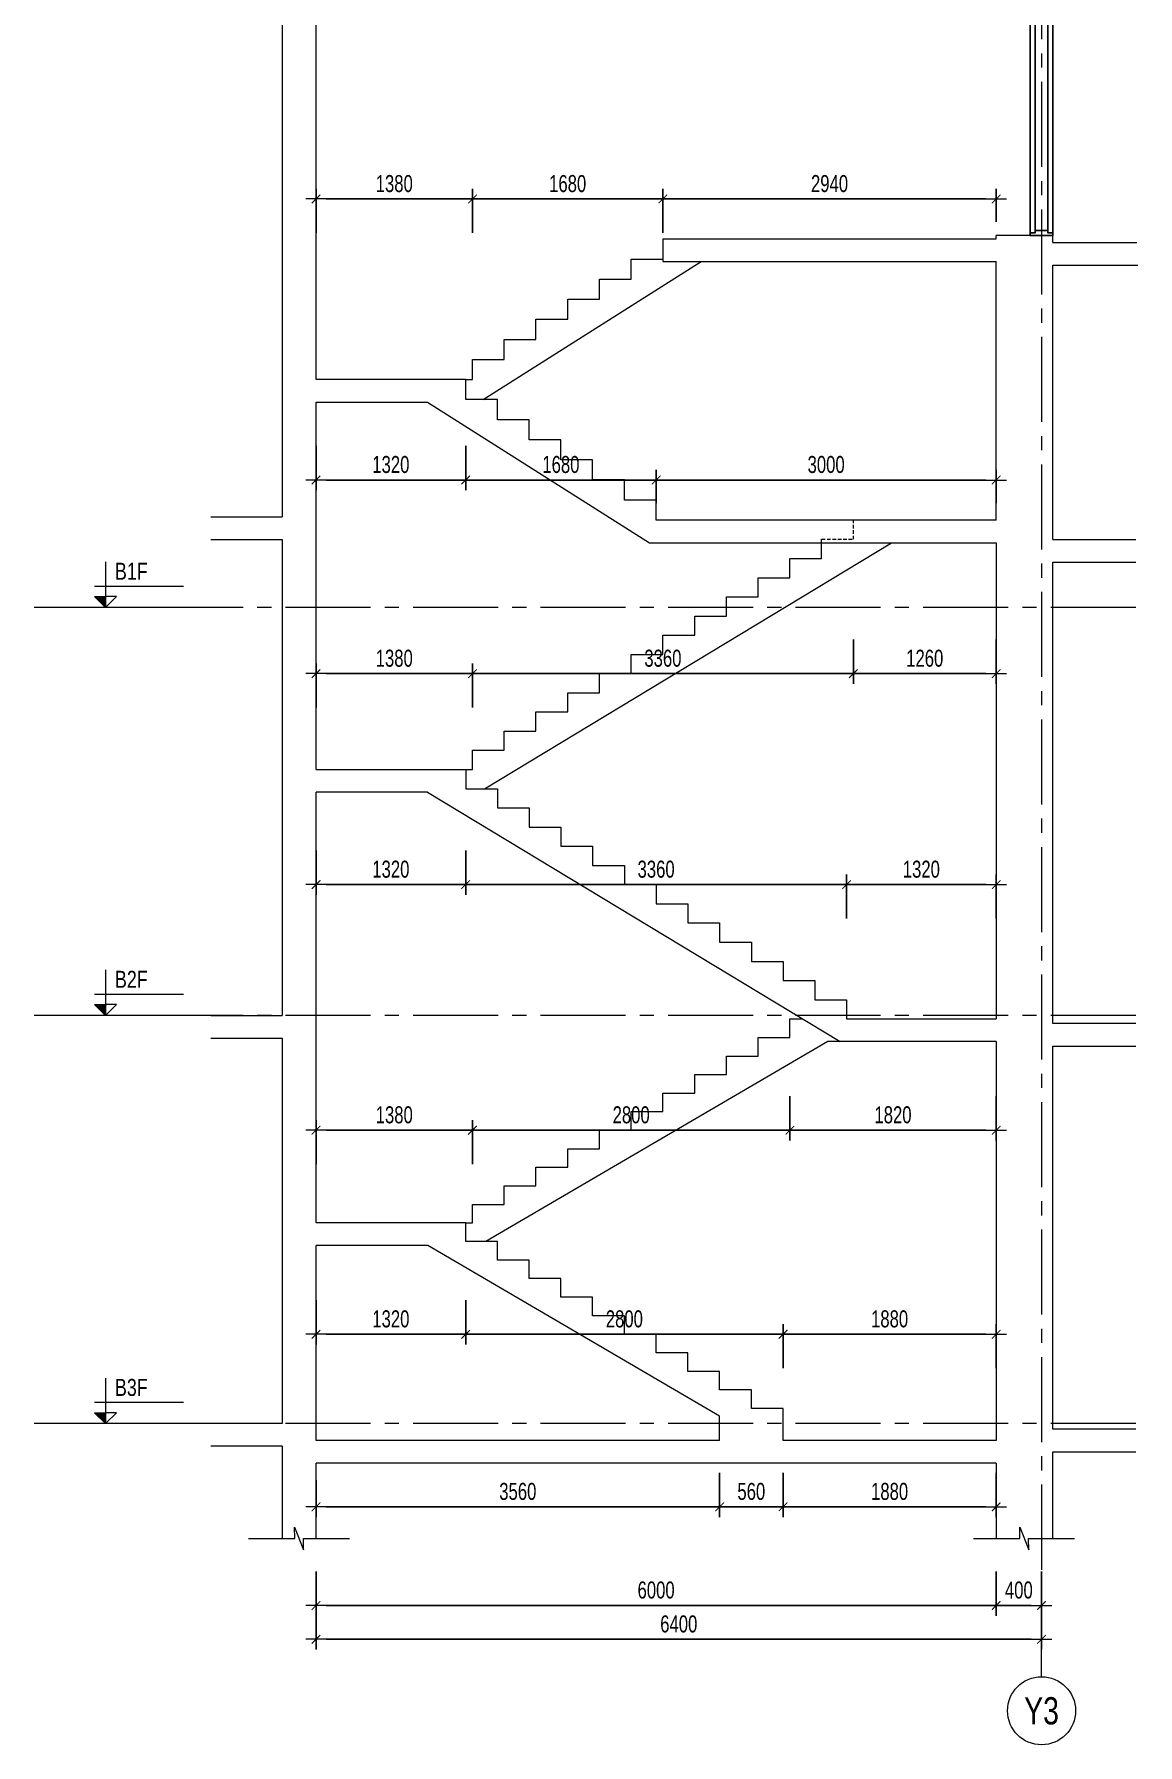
# Model space of a CAD drawing. Header units: millimetres. Extents: x -179076 to 254975, y -18667 to 296191.
# Drawn here: x 10659 to 20394, y 227116 to 242206 of the extents above; entities that cross this region are included whole.
import ezdxf
from ezdxf.enums import TextEntityAlignment as Align

# ---------------------------------------------------------------- set-up
doc = ezdxf.new("R2010")
doc.units = ezdxf.units.MM
doc.linetypes.add('CENTER2', pattern=[1.125, 0.75, -0.125, 0.125, -0.125])
doc.linetypes.add('HIDDEN2', pattern=[4.7625, 3.175, -1.5875])
doc.layers.get('0').update_dxf_attribs({"lineweight": 20})
doc.layers.get('Defpoints').update_dxf_attribs({"color": 151, "lineweight": 9})
doc.layers.add('A-DOOR', color=4, linetype='Continuous')
doc.layers.add('DOOR', color=4, linetype='Continuous')
for name, color, linetype, lineweight in [('NDC_S_ANNO', 7, 'Continuous', 20), ('NDC_S_AXIS', 5, 'CENTER2', 13), ('NDC_S_CONTINUOUS', 3, 'Continuous', 20), ('NDC_S_DIM', 1, 'Continuous', 15), ('NDC_S_HIDDEN', 8, 'HIDDEN2', 13), ('NDC_S_SLAB', 2, 'Continuous', 20), ('NDC_S_SYMBOL', 1, 'Continuous', 15), ('NDC_S_TEXT SYMBOL', 7, 'Continuous', 20), ('NDC_S_VN TEXT', 7, 'Continuous', 20)]:
    doc.layers.add(name, color=color, linetype=linetype, lineweight=lineweight)
doc.styles.add('NDC_ANNO', font='', dxfattribs={"width": 0.8})
doc.styles.add('NDC_DIM', font='', dxfattribs={"width": 0.75})
doc.styles.get('NDC_ANNO').set_extended_font_data('Dotum')
doc.styles.get('NDC_DIM').set_extended_font_data('Dotum')
doc.dimstyles.new('NDC_dim_60', dxfattribs={"dimscale": 60, "dimtxt": 2.5, "dimasz": 1.5, "dimexe": 1.5, "dimexo": 2.5, "dimgap": 1, "dimtad": 1, "dimdec": 0, "dimzin": 0, "dimdsep": 46, "dimtxsty": 'NDC_DIM', "dimblk": 'DIMMARK', "dimcen": 0.09, "dimdle": 1.2, "dimclrd": 1, "dimclre": 1, "dimclrt": 3, "dimadec": 0, "dimazin": 0, "dimtfac": 1, "dimtdec": 0, "dimtix": 1, "dimtofl": 0, "dimtmove": 0, "dimatfit": 3, "dimfxl": 5, "dimfxlon": 1, "dimtolj": 1, "dimtzin": 0, "dimarcsym": 0})

# ---------------------------------------------------------------- blocks, each defined once
blk = doc.blocks.new('X-SECTION-2$0$X-SEC-DOO2')
at = {"layer": 'A-DOOR'}
for p, q in [((41976, 101972), (41976, 104172)), ((42021, 102017), (42021, 104127)), ((42131, 102017), (42131, 104127)), ((42176, 101972), (42176, 104172))]:
    blk.add_line(p, q, dxfattribs=at)
for points in [[(41976, 104172), (41976, 104147), (42021, 104147), (42021, 104127), (42131, 104127), (42131, 104147), (42176, 104147), (42176, 104172)], [(41976, 101972), (41976, 101997), (42021, 101997), (42021, 102017), (42131, 102017), (42131, 101997), (42176, 101997), (42176, 101972)]]:
    blk.add_lwpolyline(points, close=True, dxfattribs=at)
at = {"layer": 'Defpoints'}
blk.add_line((41976, 104192), (42176, 104192), dxfattribs=at)
blk = doc.blocks.new('DIMMARK')
at = {"layer": 'NDC_S_DIM', "color": 1}
blk.add_line((-1.5, 0), (1, 0), dxfattribs=at)
at = {"layer": 'NDC_S_DIM', "color": 2, "const_width": 0.1}
blk.add_lwpolyline([(-0.42, -0.42), (0.42, 0.42)], dxfattribs=at)
blk = doc.blocks.new('*D703')
at = {"layer": 'Defpoints', "color": 0, "transparency": 16777216}
for p in [(13145, 229599), (19145, 229599), (19145, 228344)]:
    blk.add_point(p, dxfattribs=at)
at = {"layer": 'NDC_S_DIM', "color": 1, "lineweight": -2, "transparency": 16777216}
for p, q in [((13145, 228644), (13145, 228254)), ((19145, 228644), (19145, 228254)), ((13235, 228344), (19055, 228344))]:
    blk.add_line(p, q, dxfattribs=at)
at = {"layer": 'NDC_S_DIM', "color": 1, "lineweight": -2, "transparency": 16777216, "xscale": 90, "yscale": 90, "zscale": 90, "rotation": 180}
blk.add_blockref('DIMMARK', (13145, 228344), dxfattribs=at)
at = {"layer": 'NDC_S_DIM', "color": 1, "lineweight": -2, "transparency": 16777216, "xscale": 90, "yscale": 90, "zscale": 90}
blk.add_blockref('DIMMARK', (19145, 228344), dxfattribs=at)
at = {"layer": 'NDC_S_DIM', "color": 3, "transparency": 16777216, "insert": (16145, 228480), "char_height": 150, "attachment_point": 5, "style": 'NDC_DIM'}
blk.add_mtext('\\A1;6000', dxfattribs=at)
blk = doc.blocks.new('*D704')
at = {"layer": 'Defpoints', "color": 0, "transparency": 16777216}
for p in [(19545, 229949), (19145, 229599), (19545, 228344)]:
    blk.add_point(p, dxfattribs=at)
at = {"layer": 'NDC_S_DIM', "color": 1, "lineweight": -2, "transparency": 16777216}
for p, q in [((19145, 228644), (19145, 228254)), ((19545, 228644), (19545, 228254)), ((19235, 228344), (19455, 228344))]:
    blk.add_line(p, q, dxfattribs=at)
at = {"layer": 'NDC_S_DIM', "color": 1, "lineweight": -2, "transparency": 16777216, "xscale": 90, "yscale": 90, "zscale": 90, "rotation": 180}
blk.add_blockref('DIMMARK', (19145, 228344), dxfattribs=at)
at = {"layer": 'NDC_S_DIM', "color": 1, "lineweight": -2, "transparency": 16777216, "xscale": 90, "yscale": 90, "zscale": 90}
blk.add_blockref('DIMMARK', (19545, 228344), dxfattribs=at)
at = {"layer": 'NDC_S_DIM', "color": 3, "transparency": 16777216, "insert": (19345, 228480), "char_height": 150, "attachment_point": 5, "style": 'NDC_DIM'}
blk.add_mtext('\\A1;400', dxfattribs=at)
blk = doc.blocks.new('*D705')
at = {"layer": 'Defpoints', "color": 0, "transparency": 16777216}
for p in [(19545, 229949), (13145, 229599), (19545, 228046)]:
    blk.add_point(p, dxfattribs=at)
at = {"layer": 'NDC_S_DIM', "color": 1, "lineweight": -2, "transparency": 16777216}
for p, q in [((13145, 228346), (13145, 227956)), ((19545, 228346), (19545, 227956)), ((13235, 228046), (19455, 228046))]:
    blk.add_line(p, q, dxfattribs=at)
at = {"layer": 'NDC_S_DIM', "color": 1, "lineweight": -2, "transparency": 16777216, "xscale": 90, "yscale": 90, "zscale": 90, "rotation": 180}
blk.add_blockref('DIMMARK', (13145, 228046), dxfattribs=at)
at = {"layer": 'NDC_S_DIM', "color": 1, "lineweight": -2, "transparency": 16777216, "xscale": 90, "yscale": 90, "zscale": 90}
blk.add_blockref('DIMMARK', (19545, 228046), dxfattribs=at)
at = {"layer": 'NDC_S_DIM', "color": 3, "transparency": 16777216, "insert": (16345, 228181), "char_height": 150, "attachment_point": 5, "style": 'NDC_DIM'}
blk.add_mtext('\\A1;6400', dxfattribs=at)
blk = doc.blocks.new('*U187')
at = {"layer": 'NDC_S_SYMBOL'}
blk.add_line((0, 5), (0, 9), dxfattribs=at)
blk.add_circle((0, 0), 5, dxfattribs=at)
at = {"layer": 'NDC_S_TEXT SYMBOL', "color": 7, "style": 'NDC_ANNO', "width": 0.8}
blk.add_attdef('GRID', text='', height=4, dxfattribs=at).set_placement((0, 0), align=Align.MIDDLE)
blk = doc.blocks.new('*D750')
at = {"layer": 'Defpoints', "color": 0, "transparency": 16777216}
for p in [(14465, 231719), (13145, 231519), (14465, 230737)]:
    blk.add_point(p, dxfattribs=at)
at = {"layer": 'NDC_S_DIM', "color": 1, "lineweight": -2, "transparency": 16777216}
for p, q in [((13145, 231037), (13145, 230647)), ((14465, 231037), (14465, 230647)), ((13235, 230737), (14375, 230737))]:
    blk.add_line(p, q, dxfattribs=at)
at = {"layer": 'NDC_S_DIM', "color": 1, "lineweight": -2, "transparency": 16777216, "xscale": 90, "yscale": 90, "zscale": 90, "rotation": 180}
blk.add_blockref('DIMMARK', (13145, 230737), dxfattribs=at)
at = {"layer": 'NDC_S_DIM', "color": 1, "lineweight": -2, "transparency": 16777216, "xscale": 90, "yscale": 90, "zscale": 90}
blk.add_blockref('DIMMARK', (14465, 230737), dxfattribs=at)
at = {"layer": 'NDC_S_DIM', "color": 3, "transparency": 16777216, "insert": (13805, 230872), "char_height": 150, "attachment_point": 5, "style": 'NDC_DIM'}
blk.add_mtext('\\A1;1320', dxfattribs=at)
blk = doc.blocks.new('*D751')
at = {"layer": 'Defpoints', "color": 0, "transparency": 16777216}
for p in [(14465, 231719), (17265, 230737), (17265, 229799)]:
    blk.add_point(p, dxfattribs=at)
at = {"layer": 'NDC_S_DIM', "color": 1, "lineweight": -2, "transparency": 16777216}
for p, q in [((14465, 231037), (14465, 230647)), ((14555, 230737), (17175, 230737)), ((17265, 230437), (17265, 230827))]:
    blk.add_line(p, q, dxfattribs=at)
at = {"layer": 'NDC_S_DIM', "color": 1, "lineweight": -2, "transparency": 16777216, "xscale": 90, "yscale": 90, "zscale": 90, "rotation": 180}
blk.add_blockref('DIMMARK', (14465, 230737), dxfattribs=at)
at = {"layer": 'NDC_S_DIM', "color": 1, "lineweight": -2, "transparency": 16777216, "xscale": 90, "yscale": 90, "zscale": 90}
blk.add_blockref('DIMMARK', (17265, 230737), dxfattribs=at)
at = {"layer": 'NDC_S_DIM', "color": 3, "transparency": 16777216, "insert": (15865, 230872), "char_height": 150, "attachment_point": 5, "style": 'NDC_DIM'}
blk.add_mtext('\\A1;2800', dxfattribs=at)
blk = doc.blocks.new('*D752')
at = {"layer": 'Defpoints', "color": 0, "transparency": 16777216}
for p in [(19145, 230737), (17265, 229799), (19145, 229799)]:
    blk.add_point(p, dxfattribs=at)
at = {"layer": 'NDC_S_DIM', "color": 1, "lineweight": -2, "transparency": 16777216}
for p, q in [((17265, 230437), (17265, 230827)), ((17355, 230737), (19055, 230737)), ((19145, 230437), (19145, 230827))]:
    blk.add_line(p, q, dxfattribs=at)
at = {"layer": 'NDC_S_DIM', "color": 1, "lineweight": -2, "transparency": 16777216, "xscale": 90, "yscale": 90, "zscale": 90, "rotation": 180}
blk.add_blockref('DIMMARK', (17265, 230737), dxfattribs=at)
at = {"layer": 'NDC_S_DIM', "color": 1, "lineweight": -2, "transparency": 16777216, "xscale": 90, "yscale": 90, "zscale": 90}
blk.add_blockref('DIMMARK', (19145, 230737), dxfattribs=at)
at = {"layer": 'NDC_S_DIM', "color": 3, "transparency": 16777216, "insert": (18205, 230872), "char_height": 150, "attachment_point": 5, "style": 'NDC_DIM'}
blk.add_mtext('\\A1;1880', dxfattribs=at)
blk = doc.blocks.new('*D753')
at = {"layer": 'Defpoints', "color": 0, "transparency": 16777216}
for p in [(16705, 229799), (13145, 229599), (16705, 229215)]:
    blk.add_point(p, dxfattribs=at)
at = {"layer": 'NDC_S_DIM', "color": 1, "lineweight": -2, "transparency": 16777216}
for p, q in [((13145, 229449), (13145, 229125)), ((16705, 229515), (16705, 229125)), ((13235, 229215), (16615, 229215))]:
    blk.add_line(p, q, dxfattribs=at)
at = {"layer": 'NDC_S_DIM', "color": 1, "lineweight": -2, "transparency": 16777216, "xscale": 90, "yscale": 90, "zscale": 90, "rotation": 180}
blk.add_blockref('DIMMARK', (13145, 229215), dxfattribs=at)
at = {"layer": 'NDC_S_DIM', "color": 1, "lineweight": -2, "transparency": 16777216, "xscale": 90, "yscale": 90, "zscale": 90}
blk.add_blockref('DIMMARK', (16705, 229215), dxfattribs=at)
at = {"layer": 'NDC_S_DIM', "color": 3, "transparency": 16777216, "insert": (14925, 229350), "char_height": 150, "attachment_point": 5, "style": 'NDC_DIM'}
blk.add_mtext('\\A1;3560', dxfattribs=at)
blk = doc.blocks.new('*D754')
at = {"layer": 'Defpoints', "color": 0, "transparency": 16777216}
for p in [(16705, 229799), (17265, 229799), (17265, 229215)]:
    blk.add_point(p, dxfattribs=at)
at = {"layer": 'NDC_S_DIM', "color": 1, "lineweight": -2, "transparency": 16777216}
for p, q in [((16705, 229515), (16705, 229125)), ((17265, 229515), (17265, 229125)), ((16795, 229215), (17175, 229215))]:
    blk.add_line(p, q, dxfattribs=at)
at = {"layer": 'NDC_S_DIM', "color": 1, "lineweight": -2, "transparency": 16777216, "xscale": 90, "yscale": 90, "zscale": 90, "rotation": 180}
blk.add_blockref('DIMMARK', (16705, 229215), dxfattribs=at)
at = {"layer": 'NDC_S_DIM', "color": 1, "lineweight": -2, "transparency": 16777216, "xscale": 90, "yscale": 90, "zscale": 90}
blk.add_blockref('DIMMARK', (17265, 229215), dxfattribs=at)
at = {"layer": 'NDC_S_DIM', "color": 3, "transparency": 16777216, "insert": (16985, 229350), "char_height": 150, "attachment_point": 5, "style": 'NDC_DIM'}
blk.add_mtext('\\A1;560', dxfattribs=at)
blk = doc.blocks.new('*D755')
at = {"layer": 'Defpoints', "color": 0, "transparency": 16777216}
for p in [(17265, 229799), (19145, 229799), (19145, 229215)]:
    blk.add_point(p, dxfattribs=at)
at = {"layer": 'NDC_S_DIM', "color": 1, "lineweight": -2, "transparency": 16777216}
for p, q in [((17265, 229515), (17265, 229125)), ((19145, 229515), (19145, 229125)), ((17355, 229215), (19055, 229215))]:
    blk.add_line(p, q, dxfattribs=at)
at = {"layer": 'NDC_S_DIM', "color": 1, "lineweight": -2, "transparency": 16777216, "xscale": 90, "yscale": 90, "zscale": 90, "rotation": 180}
blk.add_blockref('DIMMARK', (17265, 229215), dxfattribs=at)
at = {"layer": 'NDC_S_DIM', "color": 1, "lineweight": -2, "transparency": 16777216, "xscale": 90, "yscale": 90, "zscale": 90}
blk.add_blockref('DIMMARK', (19145, 229215), dxfattribs=at)
at = {"layer": 'NDC_S_DIM', "color": 3, "transparency": 16777216, "insert": (18205, 229350), "char_height": 150, "attachment_point": 5, "style": 'NDC_DIM'}
blk.add_mtext('\\A1;1880', dxfattribs=at)
blk = doc.blocks.new('*D756')
at = {"layer": 'Defpoints', "color": 0, "transparency": 16777216}
for p in [(14525, 232537), (14525, 231883), (13145, 231719)]:
    blk.add_point(p, dxfattribs=at)
at = {"layer": 'NDC_S_DIM', "color": 1, "lineweight": -2, "transparency": 16777216}
for p, q in [((13145, 232237), (13145, 232627)), ((13235, 232537), (14435, 232537)), ((14525, 232237), (14525, 232627))]:
    blk.add_line(p, q, dxfattribs=at)
at = {"layer": 'NDC_S_DIM', "color": 1, "lineweight": -2, "transparency": 16777216, "xscale": 90, "yscale": 90, "zscale": 90, "rotation": 180}
blk.add_blockref('DIMMARK', (13145, 232537), dxfattribs=at)
at = {"layer": 'NDC_S_DIM', "color": 1, "lineweight": -2, "transparency": 16777216, "xscale": 90, "yscale": 90, "zscale": 90}
blk.add_blockref('DIMMARK', (14525, 232537), dxfattribs=at)
at = {"layer": 'NDC_S_DIM', "color": 3, "transparency": 16777216, "insert": (13835, 232672), "char_height": 150, "attachment_point": 5, "style": 'NDC_DIM'}
blk.add_mtext('\\A1;1380', dxfattribs=at)
blk = doc.blocks.new('*D740')
at = {"layer": 'Defpoints', "color": 0, "transparency": 16777216}
for p in [(17325, 233519), (17325, 232537), (14525, 231883)]:
    blk.add_point(p, dxfattribs=at)
at = {"layer": 'NDC_S_DIM', "color": 1, "lineweight": -2, "transparency": 16777216}
for p, q in [((17325, 232837), (17325, 232447)), ((14525, 232237), (14525, 232627)), ((14615, 232537), (17235, 232537))]:
    blk.add_line(p, q, dxfattribs=at)
at = {"layer": 'NDC_S_DIM', "color": 1, "lineweight": -2, "transparency": 16777216, "xscale": 90, "yscale": 90, "zscale": 90, "rotation": 180}
blk.add_blockref('DIMMARK', (14525, 232537), dxfattribs=at)
at = {"layer": 'NDC_S_DIM', "color": 1, "lineweight": -2, "transparency": 16777216, "xscale": 90, "yscale": 90, "zscale": 90}
blk.add_blockref('DIMMARK', (17325, 232537), dxfattribs=at)
at = {"layer": 'NDC_S_DIM', "color": 3, "transparency": 16777216, "insert": (15925, 232672), "char_height": 150, "attachment_point": 5, "style": 'NDC_DIM'}
blk.add_mtext('\\A1;2800', dxfattribs=at)
blk = doc.blocks.new('*D741')
at = {"layer": 'Defpoints', "color": 0, "transparency": 16777216}
for p in [(17325, 233519), (19145, 233319), (19145, 232537)]:
    blk.add_point(p, dxfattribs=at)
at = {"layer": 'NDC_S_DIM', "color": 1, "lineweight": -2, "transparency": 16777216}
for p, q in [((17325, 232837), (17325, 232447)), ((19145, 232837), (19145, 232447)), ((17415, 232537), (19055, 232537))]:
    blk.add_line(p, q, dxfattribs=at)
at = {"layer": 'NDC_S_DIM', "color": 1, "lineweight": -2, "transparency": 16777216, "xscale": 90, "yscale": 90, "zscale": 90, "rotation": 180}
blk.add_blockref('DIMMARK', (17325, 232537), dxfattribs=at)
at = {"layer": 'NDC_S_DIM', "color": 1, "lineweight": -2, "transparency": 16777216, "xscale": 90, "yscale": 90, "zscale": 90}
blk.add_blockref('DIMMARK', (19145, 232537), dxfattribs=at)
at = {"layer": 'NDC_S_DIM', "color": 3, "transparency": 16777216, "insert": (18235, 232672), "char_height": 150, "attachment_point": 5, "style": 'NDC_DIM'}
blk.add_mtext('\\A1;1820', dxfattribs=at)
blk = doc.blocks.new('*D742')
at = {"layer": 'Defpoints', "color": 0, "transparency": 16777216}
for p in [(14465, 235719), (13145, 235519), (14465, 234704)]:
    blk.add_point(p, dxfattribs=at)
at = {"layer": 'NDC_S_DIM', "color": 1, "lineweight": -2, "transparency": 16777216}
for p, q in [((13145, 235004), (13145, 234614)), ((14465, 235004), (14465, 234614)), ((13235, 234704), (14375, 234704))]:
    blk.add_line(p, q, dxfattribs=at)
at = {"layer": 'NDC_S_DIM', "color": 1, "lineweight": -2, "transparency": 16777216, "xscale": 90, "yscale": 90, "zscale": 90, "rotation": 180}
blk.add_blockref('DIMMARK', (13145, 234704), dxfattribs=at)
at = {"layer": 'NDC_S_DIM', "color": 1, "lineweight": -2, "transparency": 16777216, "xscale": 90, "yscale": 90, "zscale": 90}
blk.add_blockref('DIMMARK', (14465, 234704), dxfattribs=at)
at = {"layer": 'NDC_S_DIM', "color": 3, "transparency": 16777216, "insert": (13805, 234839), "char_height": 150, "attachment_point": 5, "style": 'NDC_DIM'}
blk.add_mtext('\\A1;1320', dxfattribs=at)
blk = doc.blocks.new('*D743')
at = {"layer": 'Defpoints', "color": 0, "transparency": 16777216}
for p in [(14465, 235719), (17825, 234704), (17825, 233519)]:
    blk.add_point(p, dxfattribs=at)
at = {"layer": 'NDC_S_DIM', "color": 1, "lineweight": -2, "transparency": 16777216}
for p, q in [((14465, 235004), (14465, 234614)), ((14555, 234704), (17735, 234704)), ((17825, 234404), (17825, 234794))]:
    blk.add_line(p, q, dxfattribs=at)
at = {"layer": 'NDC_S_DIM', "color": 1, "lineweight": -2, "transparency": 16777216, "xscale": 90, "yscale": 90, "zscale": 90, "rotation": 180}
blk.add_blockref('DIMMARK', (14465, 234704), dxfattribs=at)
at = {"layer": 'NDC_S_DIM', "color": 1, "lineweight": -2, "transparency": 16777216, "xscale": 90, "yscale": 90, "zscale": 90}
blk.add_blockref('DIMMARK', (17825, 234704), dxfattribs=at)
at = {"layer": 'NDC_S_DIM', "color": 3, "transparency": 16777216, "insert": (16145, 234839), "char_height": 150, "attachment_point": 5, "style": 'NDC_DIM'}
blk.add_mtext('\\A1;3360', dxfattribs=at)
blk = doc.blocks.new('*D744')
at = {"layer": 'Defpoints', "color": 0, "transparency": 16777216}
for p in [(19145, 234704), (17825, 233519), (19145, 233519)]:
    blk.add_point(p, dxfattribs=at)
at = {"layer": 'NDC_S_DIM', "color": 1, "lineweight": -2, "transparency": 16777216}
for p, q in [((17825, 234404), (17825, 234794)), ((17915, 234704), (19055, 234704)), ((19145, 234404), (19145, 234794))]:
    blk.add_line(p, q, dxfattribs=at)
at = {"layer": 'NDC_S_DIM', "color": 1, "lineweight": -2, "transparency": 16777216, "xscale": 90, "yscale": 90, "zscale": 90, "rotation": 180}
blk.add_blockref('DIMMARK', (17825, 234704), dxfattribs=at)
at = {"layer": 'NDC_S_DIM', "color": 1, "lineweight": -2, "transparency": 16777216, "xscale": 90, "yscale": 90, "zscale": 90}
blk.add_blockref('DIMMARK', (19145, 234704), dxfattribs=at)
at = {"layer": 'NDC_S_DIM', "color": 3, "transparency": 16777216, "insert": (18485, 234839), "char_height": 150, "attachment_point": 5, "style": 'NDC_DIM'}
blk.add_mtext('\\A1;1320', dxfattribs=at)
blk = doc.blocks.new('*D745')
at = {"layer": 'Defpoints', "color": 0, "transparency": 16777216}
for p in [(14525, 236565), (13145, 235719), (14525, 235758)]:
    blk.add_point(p, dxfattribs=at)
at = {"layer": 'NDC_S_DIM', "color": 1, "lineweight": -2, "transparency": 16777216}
for p, q in [((13145, 236265), (13145, 236655)), ((14525, 236265), (14525, 236655)), ((13235, 236565), (14435, 236565))]:
    blk.add_line(p, q, dxfattribs=at)
at = {"layer": 'NDC_S_DIM', "color": 1, "lineweight": -2, "transparency": 16777216, "xscale": 90, "yscale": 90, "zscale": 90, "rotation": 180}
blk.add_blockref('DIMMARK', (13145, 236565), dxfattribs=at)
at = {"layer": 'NDC_S_DIM', "color": 1, "lineweight": -2, "transparency": 16777216, "xscale": 90, "yscale": 90, "zscale": 90}
blk.add_blockref('DIMMARK', (14525, 236565), dxfattribs=at)
at = {"layer": 'NDC_S_DIM', "color": 3, "transparency": 16777216, "insert": (13835, 236700), "char_height": 150, "attachment_point": 5, "style": 'NDC_DIM'}
blk.add_mtext('\\A1;1380', dxfattribs=at)
blk = doc.blocks.new('*D746')
at = {"layer": 'Defpoints', "color": 0, "transparency": 16777216}
for p in [(17885, 237750), (17885, 236565), (14525, 235758)]:
    blk.add_point(p, dxfattribs=at)
at = {"layer": 'NDC_S_DIM', "color": 1, "lineweight": -2, "transparency": 16777216}
for p, q in [((17885, 236865), (17885, 236475)), ((14525, 236265), (14525, 236655)), ((14615, 236565), (17795, 236565))]:
    blk.add_line(p, q, dxfattribs=at)
at = {"layer": 'NDC_S_DIM', "color": 1, "lineweight": -2, "transparency": 16777216, "xscale": 90, "yscale": 90, "zscale": 90, "rotation": 180}
blk.add_blockref('DIMMARK', (14525, 236565), dxfattribs=at)
at = {"layer": 'NDC_S_DIM', "color": 1, "lineweight": -2, "transparency": 16777216, "xscale": 90, "yscale": 90, "zscale": 90}
blk.add_blockref('DIMMARK', (17885, 236565), dxfattribs=at)
at = {"layer": 'NDC_S_DIM', "color": 3, "transparency": 16777216, "insert": (16205, 236700), "char_height": 150, "attachment_point": 5, "style": 'NDC_DIM'}
blk.add_mtext('\\A1;3360', dxfattribs=at)
blk = doc.blocks.new('*D747')
at = {"layer": 'Defpoints', "color": 0, "transparency": 16777216}
for p in [(17885, 237750), (19145, 237719), (19145, 236565)]:
    blk.add_point(p, dxfattribs=at)
at = {"layer": 'NDC_S_DIM', "color": 1, "lineweight": -2, "transparency": 16777216}
for p, q in [((17885, 236865), (17885, 236475)), ((19145, 236865), (19145, 236475)), ((17975, 236565), (19055, 236565))]:
    blk.add_line(p, q, dxfattribs=at)
at = {"layer": 'NDC_S_DIM', "color": 1, "lineweight": -2, "transparency": 16777216, "xscale": 90, "yscale": 90, "zscale": 90, "rotation": 180}
blk.add_blockref('DIMMARK', (17885, 236565), dxfattribs=at)
at = {"layer": 'NDC_S_DIM', "color": 1, "lineweight": -2, "transparency": 16777216, "xscale": 90, "yscale": 90, "zscale": 90}
blk.add_blockref('DIMMARK', (19145, 236565), dxfattribs=at)
at = {"layer": 'NDC_S_DIM', "color": 3, "transparency": 16777216, "insert": (18515, 236700), "char_height": 150, "attachment_point": 5, "style": 'NDC_DIM'}
blk.add_mtext('\\A1;1260', dxfattribs=at)
blk = doc.blocks.new('*D748')
at = {"layer": 'Defpoints', "color": 0, "transparency": 16777216}
for p in [(13145, 239159), (14465, 239159), (14465, 238273)]:
    blk.add_point(p, dxfattribs=at)
at = {"layer": 'NDC_S_DIM', "color": 1, "lineweight": -2, "transparency": 16777216}
for p, q in [((13145, 238573), (13145, 238183)), ((14465, 238573), (14465, 238183)), ((13235, 238273), (14375, 238273))]:
    blk.add_line(p, q, dxfattribs=at)
at = {"layer": 'NDC_S_DIM', "color": 1, "lineweight": -2, "transparency": 16777216, "xscale": 90, "yscale": 90, "zscale": 90, "rotation": 180}
blk.add_blockref('DIMMARK', (13145, 238273), dxfattribs=at)
at = {"layer": 'NDC_S_DIM', "color": 1, "lineweight": -2, "transparency": 16777216, "xscale": 90, "yscale": 90, "zscale": 90}
blk.add_blockref('DIMMARK', (14465, 238273), dxfattribs=at)
at = {"layer": 'NDC_S_DIM', "color": 3, "transparency": 16777216, "insert": (13805, 238409), "char_height": 150, "attachment_point": 5, "style": 'NDC_DIM'}
blk.add_mtext('\\A1;1320', dxfattribs=at)
blk = doc.blocks.new('*D749')
at = {"layer": 'Defpoints', "color": 0, "transparency": 16777216}
for p in [(14465, 239159), (16145, 238273), (16145, 237919)]:
    blk.add_point(p, dxfattribs=at)
at = {"layer": 'NDC_S_DIM', "color": 1, "lineweight": -2, "transparency": 16777216}
for p, q in [((14465, 238573), (14465, 238183)), ((14555, 238273), (16055, 238273)), ((16145, 238069), (16145, 238363))]:
    blk.add_line(p, q, dxfattribs=at)
at = {"layer": 'NDC_S_DIM', "color": 1, "lineweight": -2, "transparency": 16777216, "xscale": 90, "yscale": 90, "zscale": 90, "rotation": 180}
blk.add_blockref('DIMMARK', (14465, 238273), dxfattribs=at)
at = {"layer": 'NDC_S_DIM', "color": 1, "lineweight": -2, "transparency": 16777216, "xscale": 90, "yscale": 90, "zscale": 90}
blk.add_blockref('DIMMARK', (16145, 238273), dxfattribs=at)
at = {"layer": 'NDC_S_DIM', "color": 3, "transparency": 16777216, "insert": (15305, 238409), "char_height": 150, "attachment_point": 5, "style": 'NDC_DIM'}
blk.add_mtext('\\A1;1680', dxfattribs=at)
blk = doc.blocks.new('*D731')
at = {"layer": 'Defpoints', "color": 0, "transparency": 16777216}
for p in [(19145, 238273), (16145, 237919), (19145, 237919)]:
    blk.add_point(p, dxfattribs=at)
at = {"layer": 'NDC_S_DIM', "color": 1, "lineweight": -2, "transparency": 16777216}
for p, q in [((16145, 238069), (16145, 238363)), ((16235, 238273), (19055, 238273)), ((19145, 238069), (19145, 238363))]:
    blk.add_line(p, q, dxfattribs=at)
at = {"layer": 'NDC_S_DIM', "color": 1, "lineweight": -2, "transparency": 16777216, "xscale": 90, "yscale": 90, "zscale": 90, "rotation": 180}
blk.add_blockref('DIMMARK', (16145, 238273), dxfattribs=at)
at = {"layer": 'NDC_S_DIM', "color": 1, "lineweight": -2, "transparency": 16777216, "xscale": 90, "yscale": 90, "zscale": 90}
blk.add_blockref('DIMMARK', (19145, 238273), dxfattribs=at)
at = {"layer": 'NDC_S_DIM', "color": 3, "transparency": 16777216, "insert": (17645, 238409), "char_height": 150, "attachment_point": 5, "style": 'NDC_DIM'}
blk.add_mtext('\\A1;3000', dxfattribs=at)
blk = doc.blocks.new('*D732')
at = {"layer": 'Defpoints', "color": 0, "transparency": 16777216}
for p in [(14525, 240752), (14525, 239248), (13145, 239159)]:
    blk.add_point(p, dxfattribs=at)
at = {"layer": 'NDC_S_DIM', "color": 1, "lineweight": -2, "transparency": 16777216}
for p, q in [((13145, 240452), (13145, 240842)), ((14525, 240452), (14525, 240842)), ((13235, 240752), (14435, 240752))]:
    blk.add_line(p, q, dxfattribs=at)
at = {"layer": 'NDC_S_DIM', "color": 1, "lineweight": -2, "transparency": 16777216, "xscale": 90, "yscale": 90, "zscale": 90, "rotation": 180}
blk.add_blockref('DIMMARK', (13145, 240752), dxfattribs=at)
at = {"layer": 'NDC_S_DIM', "color": 1, "lineweight": -2, "transparency": 16777216, "xscale": 90, "yscale": 90, "zscale": 90}
blk.add_blockref('DIMMARK', (14525, 240752), dxfattribs=at)
at = {"layer": 'NDC_S_DIM', "color": 3, "transparency": 16777216, "insert": (13835, 240887), "char_height": 150, "attachment_point": 5, "style": 'NDC_DIM'}
blk.add_mtext('\\A1;1380', dxfattribs=at)
blk = doc.blocks.new('*D733')
at = {"layer": 'Defpoints', "color": 0, "transparency": 16777216}
for p in [(16205, 240752), (16205, 240222), (14525, 239248)]:
    blk.add_point(p, dxfattribs=at)
at = {"layer": 'NDC_S_DIM', "color": 1, "lineweight": -2, "transparency": 16777216}
for p, q in [((14525, 240452), (14525, 240842)), ((16205, 240452), (16205, 240842)), ((14615, 240752), (16115, 240752))]:
    blk.add_line(p, q, dxfattribs=at)
at = {"layer": 'NDC_S_DIM', "color": 1, "lineweight": -2, "transparency": 16777216, "xscale": 90, "yscale": 90, "zscale": 90, "rotation": 180}
blk.add_blockref('DIMMARK', (14525, 240752), dxfattribs=at)
at = {"layer": 'NDC_S_DIM', "color": 1, "lineweight": -2, "transparency": 16777216, "xscale": 90, "yscale": 90, "zscale": 90}
blk.add_blockref('DIMMARK', (16205, 240752), dxfattribs=at)
at = {"layer": 'NDC_S_DIM', "color": 3, "transparency": 16777216, "insert": (15365, 240887), "char_height": 150, "attachment_point": 5, "style": 'NDC_DIM'}
blk.add_mtext('\\A1;1680', dxfattribs=at)
blk = doc.blocks.new('*D734')
at = {"layer": 'Defpoints', "color": 0, "transparency": 16777216}
for p in [(19145, 240752), (19145, 240399), (16205, 240222)]:
    blk.add_point(p, dxfattribs=at)
at = {"layer": 'NDC_S_DIM', "color": 1, "lineweight": -2, "transparency": 16777216}
for p, q in [((16205, 240452), (16205, 240842)), ((19145, 240549), (19145, 240842)), ((16295, 240752), (19055, 240752))]:
    blk.add_line(p, q, dxfattribs=at)
at = {"layer": 'NDC_S_DIM', "color": 1, "lineweight": -2, "transparency": 16777216, "xscale": 90, "yscale": 90, "zscale": 90, "rotation": 180}
blk.add_blockref('DIMMARK', (16205, 240752), dxfattribs=at)
at = {"layer": 'NDC_S_DIM', "color": 1, "lineweight": -2, "transparency": 16777216, "xscale": 90, "yscale": 90, "zscale": 90}
blk.add_blockref('DIMMARK', (19145, 240752), dxfattribs=at)
at = {"layer": 'NDC_S_DIM', "color": 3, "transparency": 16777216, "insert": (17675, 240887), "char_height": 150, "attachment_point": 5, "style": 'NDC_DIM'}
blk.add_mtext('\\A1;2940', dxfattribs=at)
blk = doc.blocks.new('kata_block_CT')
at = {"layer": 'NDC_S_ANNO'}
blk.add_hatch(color=3, dxfattribs=at).paths.add_polyline_path([(0, 1.6), (-1.61, 1.6), (0, 0)])
at = {"layer": 'NDC_S_ANNO', "ltscale": 50}
h = blk.add_hatch(dxfattribs=at)
h.set_pattern_fill('ANSI31', color=256, scale=1.406, style=0)
h.paths.add_polyline_path([(0, 1.6), (0, 0), (1.61, 1.6)])
for p, q in [((-1.59, 3.14), (11.47, 3.14)), ((11.56, 0), (-1.64, 0))]:
    blk.add_line(p, q, dxfattribs=at)
for points in [[(0, 6.69), (0, 0)], [(0, 0), (-1.61, 1.6), (0, 1.6)], [(0, 0), (1.61, 1.6), (0, 1.6)]]:
    blk.add_lwpolyline(points, dxfattribs=at)
at = {"layer": 'NDC_S_ANNO', "color": 8, "ltscale": 50}
blk.add_lwpolyline([(0, 0), (-1.61, 1.6), (0, 1.6)], dxfattribs=at)
at = {"layer": 'NDC_S_TEXT SYMBOL', "color": 3, "style": 'NDC_ANNO', "width": 0.8}
blk.add_attdef('CT', (1.41, 4.07), '', height=2.5, dxfattribs=at)

msp = doc.modelspace()

# ---------------------------------------------------------------- linework, layer by layer
at = {"color": 2}
for p, q in [((13145.3, 235719.1), (14465.3, 235719.1)), ((14465.3, 235719.1), (14465.3, 235549.9)), ((14465.3, 235549.9), (14745.3, 235549.9)), ((14745.3, 235549.9), (14745.3, 235380.7)), ((14745.3, 235380.7), (15025.3, 235380.7)), ((15025.3, 235380.7), (15025.3, 235211.4)), ((15025.3, 235211.4), (15305.3, 235211.4)), ((15305.3, 235211.4), (15305.3, 235042.2)), ((15305.3, 235042.2), (15585.3, 235042.2)), ((15585.3, 235042.2), (15585.3, 234873)), ((15585.3, 234873), (15865.3, 234873)), ((15865.3, 234873), (15865.3, 234703.7)), ((15865.3, 234703.7), (16145.3, 234703.7)), ((16145.3, 234703.7), (16145.3, 234534.5)), ((16145.3, 234534.5), (16425.3, 234534.5)), ((16425.3, 234534.5), (16425.3, 234365.3)), ((16425.3, 234365.3), (16705.3, 234365.3)), ((16705.3, 234365.3), (16705.3, 234196)), ((16705.3, 234196), (16985.3, 234196)), ((16985.3, 234196), (16985.3, 234026.8)), ((16985.3, 234026.8), (17265.3, 234026.8)), ((17265.3, 234026.8), (17265.3, 233857.6)), ((17265.3, 233857.6), (17545.3, 233857.6)), ((17545.3, 233857.6), (17545.3, 233688.3)), ((17545.3, 233688.3), (17825.3, 233688.3)), ((17825.3, 233688.3), (17825.3, 233519.1)), ((17825.3, 233519.1), (19145.3, 233519.1))]:
    msp.add_line(p, q, dxfattribs=at)
at = {"layer": 'NDC_S_AXIS', "ltscale": 1000}
for p, q in [((19545.3, 259785.5), (19545.3, 227955.7)), ((20376, 237149.1), (10658.7, 237149.1)), ((20376, 233549.1), (10658.7, 233549.1)), ((20376, 229949.1), (10658.7, 229949.1))]:
    msp.add_line(p, q, dxfattribs=at)
at = {"layer": 'NDC_S_CONTINUOUS'}
for p, q in [((14619.4, 238982), (16543.3, 240199.1)), ((14632, 235549.9), (18221.1, 237719.1))]:
    msp.add_line(p, q, dxfattribs=at)
for points in [[(14465.3, 239159.1), (14525.3, 239159.1), (14525.3, 239336.3), (14805.3, 239336.3), (14805.3, 239513.4), (15085.3, 239513.4), (15085.3, 239690.5), (15365.3, 239690.5), (15365.3, 239867.7), (15645.3, 239867.7), (15645.3, 240044.8), (15925.3, 240044.8), (15925.3, 240222), (16205.3, 240222)], [(14465.3, 235719.1), (14525.3, 235719.1), (14525.3, 235888.3), (14805.3, 235888.3), (14805.3, 236057.6), (15085.3, 236057.6), (15085.3, 236226.8), (15365.3, 236226.8), (15365.3, 236396), (15645.3, 236396), (15645.3, 236565.3), (15925.3, 236565.3), (15925.3, 236734.5), (16205.3, 236734.5), (16205.3, 236903.7), (16485.3, 236903.7), (16485.3, 237073), (16765.3, 237073), (16765.3, 237242.2), (17045.3, 237242.2), (17045.3, 237411.4), (17325.3, 237411.4), (17325.3, 237580.7), (17605.3, 237580.7), (17605.3, 237719.1)], [(14465.3, 231719.1), (14525.3, 231719.1), (14525.3, 231882.7), (14805.3, 231882.7), (14805.3, 232046.4), (15085.3, 232046.4), (15085.3, 232210), (15365.3, 232210), (15365.3, 232373.7), (15645.3, 232373.7), (15645.3, 232537.3), (15925.3, 232537.3), (15925.3, 232700.9), (16205.3, 232700.9), (16205.3, 232864.6), (16485.3, 232864.6), (16485.3, 233028.2), (16765.3, 233028.2), (16765.3, 233191.8), (17045.3, 233191.8), (17045.3, 233355.5), (17325.3, 233355.5), (17325.3, 233519.1), (17438.7, 233519.1)], [(17769.6, 233319.1), (17659.5, 233319.1), (14641.7, 231555.5)]]:
    msp.add_lwpolyline(points, dxfattribs=at)
at = {"layer": 'NDC_S_HIDDEN', "ltscale": 10}
msp.add_lwpolyline([(17605.3, 237719.1), (17605.3, 237749.9), (17885.3, 237749.9), (17885.3, 237919.1)], dxfattribs=at)
at = {"layer": 'NDC_S_SLAB'}
for p, q in [((12845.3, 242949.1), (12845.3, 237949.1)), ((16205.3, 240399.1), (19145.3, 240399.1)), ((16205.3, 240399.1), (16205.3, 240199.1)), ((19145.3, 240399.1), (19145.3, 240429.1)), ((19645.3, 240429.1), (19145.3, 240429.1)), ((19645.3, 240369.1), (20384.7, 240369.1)), ((16205.3, 240199.1), (19145.3, 240199.1)), ((19145.3, 237919.1), (19145.3, 240199.1)), ((19645.3, 240169.1), (20394.4, 240169.1)), ((13145.3, 235719.1), (13145.3, 238959.1)), ((13145.3, 238959.1), (14127.4, 238959.1)), ((14127.4, 238959.1), (16087.4, 237719.1)), ((12218.1, 237949.1), (12845.3, 237949.1)), ((12218.1, 237749.1), (12845.3, 237749.1)), ((12845.3, 237749.1), (12845.3, 233549.1)), ((16087.4, 237719.1), (19145.3, 237719.1)), ((19145.3, 237719.1), (19145.3, 233519.1)), ((19645.3, 233479.1), (19645.3, 237549.1)), ((13145.3, 231719.1), (13145.3, 235519.1)), ((14129.6, 235519.1, 0), (13145.3, 235519.1, 0)), ((14129.6, 235519.1), (17769.6, 233319.1)), ((12218.1, 233549.1), (12845.3, 233549.1)), ((20376, 233479.1), (19645.3, 233479.1)), ((12218.1, 233349.1), (12845.3, 233349.1)), ((12845.3, 233349.1), (12845.3, 229949.1)), ((19145.3, 233319.1), (17769.6, 233319.1)), ((19145.3, 233319.1), (19145.3, 229799.1)), ((19645.3, 229899.1), (19645.3, 233279.1)), ((19645.3, 233279.1), (20376, 233279.1)), ((14465.3, 231719.1), (13145.3, 231719.1)), ((14465.3, 231719.1), (13145.3, 231719.1)), ((14465.3, 231555.5), (14465.3, 231719.1)), ((14131.2, 231519.1), (13145.3, 231519.1)), ((13145.3, 229799.1), (13145.3, 231519.1)), ((16705.3, 230014.7), (14131.2, 231519.1)), ((14745.3, 231555.5), (14465.3, 231555.5)), ((14745.3, 231391.8), (14745.3, 231555.5)), ((15025.3, 231391.8), (14745.3, 231391.8)), ((15025.3, 231228.2), (15025.3, 231391.8)), ((15305.3, 231228.2), (15025.3, 231228.2)), ((15305.3, 231064.6), (15305.3, 231228.2)), ((15585.3, 231064.6), (15305.3, 231064.6)), ((15585.3, 230900.9), (15585.3, 231064.6)), ((15865.3, 230900.9), (15585.3, 230900.9)), ((15865.3, 230737.3), (15865.3, 230900.9)), ((16145.3, 230737.3), (15865.3, 230737.3)), ((16145.3, 230573.7), (16145.3, 230737.3)), ((16425.3, 230573.7), (16145.3, 230573.7)), ((16425.3, 230410), (16425.3, 230573.7)), ((16705.3, 230410), (16425.3, 230410)), ((16705.3, 230246.4), (16705.3, 230410)), ((16985.3, 230246.4), (16705.3, 230246.4)), ((16985.3, 230082.7), (16985.3, 230246.4)), ((16705.3, 229799.1), (16705.3, 230014.7)), ((17265.3, 230082.7), (16985.3, 230082.7)), ((17265.3, 229799.1), (17265.3, 230082.7)), ((12845.3, 229949.1), (12218.1, 229949.1)), ((20376, 229899.1), (19645.3, 229899.1)), ((12845.3, 229749.1), (12218.1, 229749.1)), ((12845.3, 229749.1), (12218.1, 229749.1)), ((12845.3, 229749.1), (12845.3, 228934.7)), ((16705.3, 229799.1), (13145.3, 229799.1)), ((19145.3, 229799.1), (17265.3, 229799.1)), ((13145.3, 228934.7), (13145.3, 229599.1)), ((19145.3, 229599.1), (13145.3, 229599.1)), ((19145.3, 229599.1), (19145.3, 228934.7))]:
    msp.add_line(p, q, dxfattribs=at)
for points in [[(19145.3, 237919.1), (16145.3, 237919.1), (16145.3, 238096.3), (15865.3, 238096.3), (15865.3, 238273.4), (15585.3, 238273.4), (15585.3, 238450.5), (15305.3, 238450.5), (15305.3, 238627.7), (15025.3, 238627.7), (15025.3, 238804.8), (14745.3, 238804.8), (14745.3, 238982), (14465.3, 238982), (14465.3, 239159.1), (13145.3, 239159.1), (13145.3, 244304.1)], [(19645.3, 240369.1), (19645.3, 240429.1)], [(19645.3, 237749.1), (19645.3, 240169.1)], [(19645.3, 237749.1), (20376, 237749.1)], [(19645.3, 237549.1), (20376, 237549.1)], [(19645.3, 228934.7), (19645.3, 229699.1), (20376, 229699.1)]]:
    msp.add_lwpolyline(points, dxfattribs=at)
at = {"layer": 'NDC_S_SYMBOL'}
for points in [[(12547.9, 228934.7), (12957.5, 228934.7), (12955.3, 229034.7), (13035.3, 228834.7), (13033.2, 228934.7), (13439.5, 228934.7)], [(18945.3, 228934.7), (19354.9, 228934.7), (19352.7, 229034.7), (19432.7, 228834.7), (19430.5, 228934.7), (19836.8, 228934.7)]]:
    msp.add_lwpolyline(points, dxfattribs=at)

# ---------------------------------------------------------------- block references
at = {"layer": 'DOOR', "xscale": -1}
msp.add_blockref('X-SECTION-2$0$X-SEC-DOO2', (61620.9, 138457.3), dxfattribs=at)
at = {"layer": 'NDC_S_AXIS', "xscale": 60, "yscale": 60, "zscale": 60}
msp.add_blockref('*U187', (19545.3, 227415.7), dxfattribs=at).add_auto_attribs({'GRID': 'Y3'})
at = {"layer": 'NDC_S_VN TEXT', "xscale": 60, "yscale": 60, "zscale": 60}
for p, values in [((11286.8, 237149.1), {'CT': 'B1F'}), ((11286.8, 233549.1), {'CT': 'B2F'}), ((11286.8, 229949.1), {'CT': 'B3F'})]:
    msp.add_blockref('kata_block_CT', p, dxfattribs=at).add_auto_attribs(values)

# ---------------------------------------------------------------- dimensions: what is measured, and where the dimension line sits
at = {"layer": 'NDC_S_DIM'}
for base, p1, p2, picture, middle in [((14525.3, 240752.1), (13145.3, 239159.1), (14525.3, 239247.7), '*D732', (13835.3, 240887.2)), ((14465.3, 238273.4), (13145.3, 239159.1), (14465.3, 239159.1), '*D748', (13805.3, 238408.5)), ((14525.3, 236565.3), (13145.3, 235719.1), (14525.3, 235758), '*D745', (13835.3, 236700.4)), ((14465.3, 234703.7), (13145.3, 235519.1), (14465.3, 235719.1), '*D742', (13805.3, 234838.8)), ((14525.3, 232537.3), (13145.3, 231719.1), (14525.3, 231882.7), '*D756', (13835.3, 232672.4)), ((14465.3, 230737.3), (13145.3, 231519.1), (14465.3, 231719.1), '*D750', (13805.3, 230872.4)), ((19545.3, 228045.7), (13145.3, 229599.1), (19545.3, 229949.1), '*D705', (16345.3, 228180.8)), ((16705.3, 229214.6), (13145.3, 229599.1), (16705.3, 229799.1), '*D753', (14925.3, 229349.7)), ((19145.3, 228344.5), (13145.3, 229599.1), (19145.3, 229599.1), '*D703', (16145.3, 228479.6))]:
    dim = msp.add_linear_dim(base=base, p1=p1, p2=p2, dimstyle='NDC_dim_60', dxfattribs=at)
    dim.commit()
    dim.dimension.update_dxf_attribs({"geometry": picture, "text_midpoint": middle})
for base, p1, p2, picture, middle in [((16205.3, 240752.1), (14525.3, 239247.7), (16205.3, 240222), '*D733', (15365.3, 240887.2)), ((19145.3, 240752.1), (16205.3, 240222), (19145.3, 240399.1), '*D734', (17675.3, 240887.2)), ((16145.3, 238273.4), (14465.3, 239159.1), (16145.3, 237919.1), '*D749', (15305.3, 238408.5)), ((19145.3, 238273.4), (16145.3, 237919.1), (19145.3, 237919.1), '*D731', (17645.3, 238408.5)), ((17885.3, 236565.3), (14525.3, 235758), (17885.3, 237749.9), '*D746', (16205.3, 236700.4)), ((19145.3, 236565.3), (17885.3, 237749.9), (19145.3, 237719.1), '*D747', (18515.3, 236700.4)), ((17825.3, 234703.7), (14465.3, 235719.1), (17825.3, 233519.1), '*D743', (16145.3, 234838.8)), ((19145.3, 234703.7), (17825.3, 233519.1), (19145.3, 233519.1), '*D744', (18485.3, 234838.8)), ((17325.3, 232537.3), (14525.3, 231882.7), (17325.3, 233519.1), '*D740', (15925.3, 232672.4)), ((19145.3, 232537.3), (17325.3, 233519.1), (19145.3, 233319.1), '*D741', (18235.3, 232672.4)), ((17265.3, 230737.3), (14465.3, 231719.1), (17265.3, 229799.1), '*D751', (15865.3, 230872.4)), ((19145.3, 230737.3), (17265.3, 229799.1), (19145.3, 229799.1), '*D752', (18205.3, 230872.4)), ((19545.3, 228344.5), (19145.3, 229599.1), (19545.3, 229949.1), '*D704', (19345.3, 228479.6)), ((17265.3, 229214.6), (16705.3, 229799.1), (17265.3, 229799.1), '*D754', (16985.3, 229349.7)), ((19145.3, 229214.6), (17265.3, 229799.1), (19145.3, 229799.1), '*D755', (18205.3, 229349.7))]:
    dim = msp.add_linear_dim(base=base, p1=p1, p2=p2, dimstyle='NDC_dim_60', override={"dimtmove": 1}, dxfattribs=at)
    dim.commit()
    dim.dimension.update_dxf_attribs({"geometry": picture, "text_midpoint": middle})

doc.saveas('drawing.dxf')
